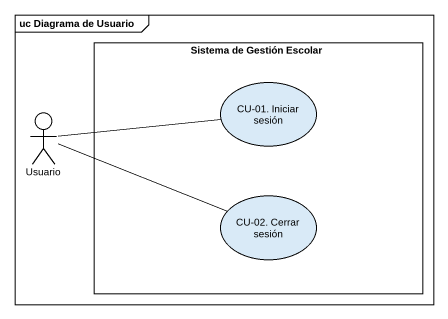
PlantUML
@startuml
mainframe uc Diagrama de Usuario
rectangle "Sistema de Gestión Escolar" as Sistema_de_Gestión_Escolar {
  usecase "CU-01. Iniciar sesión" as CU_01_Iniciar_sesión
  usecase "CU-02. Cerrar sesión" as CU_02_Cerrar_sesión
}
actor Usuario
Usuario -right- CU_01_Iniciar_sesión
Usuario -right- CU_02_Cerrar_sesión
@enduml
